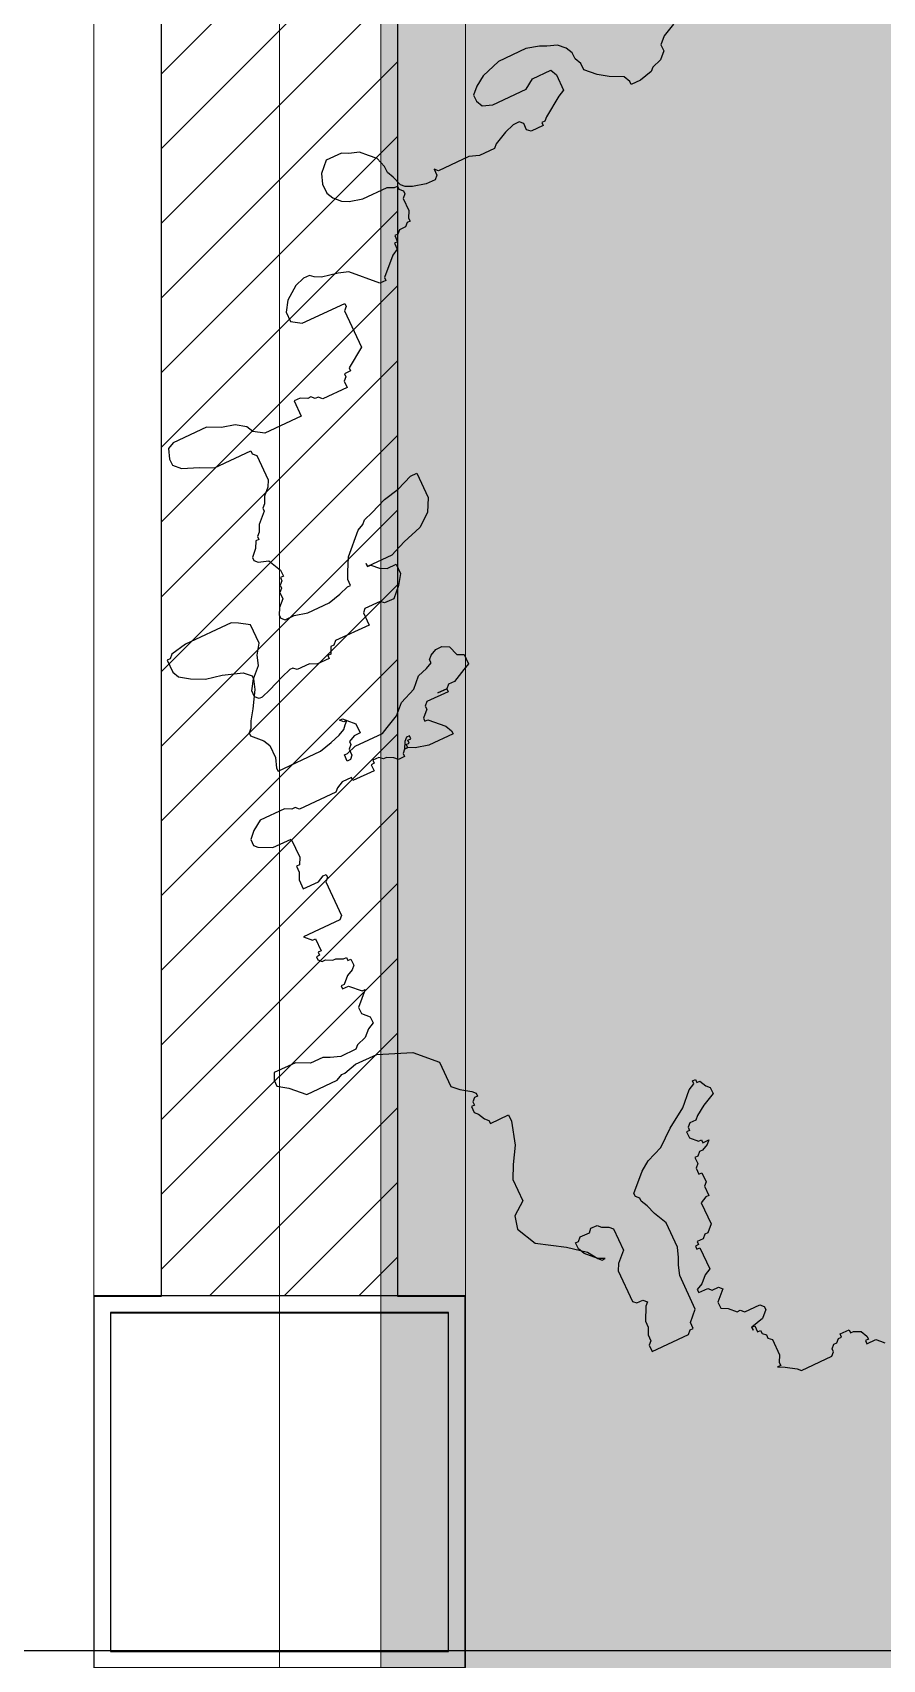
# Model space of a CAD drawing. Header units: millimetres. Extents: x 0 to 71617, y -15450 to 30894.
# Drawn here: x 18360 to 18863, y 23642 to 24604 of the extents above; entities that cross this region are included whole.
import ezdxf
from ezdxf.enums import TextEntityAlignment as Align

# ---------------------------------------------------------------- set-up
doc = ezdxf.new("R2010")
doc.units = ezdxf.units.MM
doc.linetypes.add('HIDDEN', pattern=[0.375, 0.25, -0.125])
for name, color, linetype in [('COL', 5, 'Continuous'), ('DIM', 4, 'Continuous'), ('DIMS-BUBL-005', 5, 'Continuous'), ('DIMS-BUBL-008', 250, 'Continuous'), ('dwgmodels.com', 250, 'Continuous'), ('FENCE', 9, 'Continuous')]:
    doc.layers.add(name, color=color, linetype=linetype)
for name, color, linetype, lineweight in [('DIM2', 4, 'Continuous', 5), ('Hatch', 8, 'Continuous', 5), ('LINE-DETAIL-SAKURA', 2, 'Continuous', 30), ('tree', 251, 'Continuous', 0), ('Wall Brick', 5, 'Continuous', 15)]:
    doc.layers.add(name, color=color, linetype=linetype, lineweight=lineweight)
doc.styles.add('SIMPLEX', font='simplex.shx')

# ---------------------------------------------------------------- blocks, each defined once
blk = doc.blocks.new('BUBBLE-H3')
at = {"layer": 'DIMS-BUBL-008'}
blk.add_line((2.1, 0), (0.7, 0), dxfattribs=at)
at = {"layer": 'DIMS-BUBL-005', "style": 'SIMPLEX'}
blk.add_attdef('-', text='', height=0.38, dxfattribs=at).set_placement((0.02, 0), align=Align.MIDDLE)
blk = doc.blocks.new('GRIDLINE-GF')
at = {"layer": 'DIMS-BUBL-008', "xscale": 1000, "yscale": 1000, "zscale": 1000}
blk.add_blockref('BUBBLE-H3', (-6120.04, 6500), dxfattribs=at)
blk = doc.blocks.new('2D WALL G.F')
at = {"layer": 'Hatch', "color": 3, "linetype": 'HIDDEN', "elevation": 7.93}
blk.add_lwpolyline([(-2000, -10500), (8000, -10500), (8000, 5500), (-2000, 5500)], close=True, dxfattribs=at)
blk = doc.blocks.new('trees top 025')
at = {"layer": 'dwgmodels.com', "color": 0}
for p, q in [((0.329, 1.7789), (0.3456, 1.7872)), ((0.3456, 1.7872), (0.379, 1.7956)), ((0.379, 1.7956), (0.4541, 1.7956)), ((0.4541, 1.7956), (0.5041, 1.7789)), ((0.2789, 1.7372), (0.2873, 1.7539)), ((0.2873, 1.7539), (0.3039, 1.7705)), ((0.3039, 1.7705), (0.329, 1.7789)), ((0.5041, 1.7789), (0.5291, 1.7622)), ((0.5291, 1.7622), (0.5458, 1.7455)), ((0.5458, 1.7455), (0.5458, 1.7289)), ((0.8627, 1.7372), (0.8877, 1.7455)), ((0.8877, 1.7455), (0.9044, 1.7539)), ((0.9044, 1.7539), (0.9461, 1.7539)), ((0.9461, 1.7539), (0.9711, 1.7289)), ((0.2706, 1.7039), (0.2789, 1.7205)), ((0.2706, 1.6872), (0.2706, 1.7039)), ((0.2789, 1.7205), (0.2789, 1.7372)), ((0.3456, 1.7205), (0.3373, 1.7039)), ((0.3373, 1.7039), (0.3373, 1.6622)), ((0.3957, 1.7205), (0.3456, 1.7205)), ((0.4207, 1.7039), (0.3957, 1.7205)), ((0.5124, 1.7039), (0.4207, 1.7039)), ((0.5374, 1.7122), (0.5124, 1.7039)), ((0.5458, 1.7289), (0.5374, 1.7122)), ((0.821, 1.6789), (0.8293, 1.7039)), ((0.8293, 1.7039), (0.846, 1.7205)), ((0.846, 1.7205), (0.8627, 1.7372)), ((0.9711, 1.7289), (0.9794, 1.7039)), ((0.9794, 1.7039), (0.9794, 1.6789)), ((0.0204, 1.6955), (0.0538, 1.6789)), ((0.0538, 1.6789), (0.0704, 1.6622)), ((0.0704, 1.6622), (0.0704, 1.6455)), ((0.2205, 1.6455), (0.2456, 1.6622)), ((0.2456, 1.6622), (0.2706, 1.6872)), ((0.3373, 1.6622), (0.354, 1.6539)), ((0.8126, 1.6455), (0.821, 1.6622)), ((0.821, 1.6622), (0.821, 1.6789)), ((0.9711, 1.6622), (0.9544, 1.6455)), ((0.9794, 1.6789), (0.9711, 1.6622)), ((0.0704, 1.6455), (0.0871, 1.6288)), ((0.0871, 1.6288), (0.1121, 1.6205)), ((0.1121, 1.6205), (0.1205, 1.6122)), ((0.1789, 1.6122), (0.1872, 1.6288)), ((0.1872, 1.6288), (0.2205, 1.6455)), ((0.354, 1.6539), (0.404, 1.6205)), ((0.404, 1.6205), (0.4124, 1.6122)), ((0.4624, 1.6288), (0.4707, 1.6372)), ((0.4624, 1.6122), (0.4624, 1.6288)), ((0.4707, 1.6372), (0.4874, 1.6372)), ((0.4874, 1.6372), (0.5124, 1.6288)), ((0.5124, 1.6288), (0.5458, 1.6122)), ((0.7042, 1.6122), (0.7126, 1.6205)), ((0.7126, 1.6205), (0.7126, 1.6038)), ((0.796, 1.6122), (0.8043, 1.6205)), ((0.8043, 1.6205), (0.8126, 1.6455)), ((0.8126, 1.6205), (0.8126, 1.6122)), ((0.821, 1.6205), (0.8126, 1.6205)), ((0.8377, 1.6288), (0.821, 1.6205)), ((0.9044, 1.6288), (0.8377, 1.6288)), ((0.9377, 1.6372), (0.9044, 1.6288)), ((0.9544, 1.6455), (0.9377, 1.6372)), ((0.1205, 1.6122), (0.1538, 1.6038)), ((0.1538, 1.6038), (0.1789, 1.6038)), ((0.1789, 1.6038), (0.1789, 1.6122)), ((0.4124, 1.6122), (0.4207, 1.6122)), ((0.4207, 1.6122), (0.4207, 1.6038)), ((0.4207, 1.6038), (0.4541, 1.6038)), ((0.4541, 1.6038), (0.4624, 1.6122)), ((0.5458, 1.6122), (0.5541, 1.6038)), ((0.5541, 1.6038), (0.5958, 1.6038)), ((0.5958, 1.6038), (0.6208, 1.6122)), ((0.6208, 1.6122), (0.7042, 1.6122)), ((0.7126, 1.6038), (0.7209, 1.5955)), ((0.7209, 1.5955), (0.7459, 1.5955)), ((0.7459, 1.5955), (0.7793, 1.6038)), ((0.7793, 1.6038), (0.796, 1.6122)), ((0.8126, 1.6122), (0.8043, 1.6038)), ((0.8043, 1.6038), (0.8043, 1.5955)), ((0.8043, 1.5955), (0.8126, 1.5872)), ((0.8126, 1.5872), (0.8126, 1.5538)), ((0.8126, 1.5538), (0.821, 1.5372)), ((0.821, 1.5372), (0.821, 1.5288)), ((0.821, 1.5288), (0.8293, 1.5288)), ((0.8293, 1.5288), (0.8377, 1.5205)), ((0.8377, 1.5205), (0.8543, 1.5205)), ((0.8543, 1.5205), (0.8627, 1.5122)), ((0.8627, 1.5122), (0.871, 1.5122)), ((0.871, 1.5122), (0.871, 1.4955)), ((1.0795, 1.4955), (1.0962, 1.5038)), ((1.0962, 1.5038), (1.1045, 1.5122)), ((1.1045, 1.5122), (1.1212, 1.5122)), ((1.1212, 1.5122), (1.1462, 1.5038)), ((1.1462, 1.5038), (1.1796, 1.4788)), ((0.871, 1.4955), (0.8794, 1.4955)), ((0.8794, 1.4955), (0.8794, 1.4788)), ((0.8794, 1.4788), (0.896, 1.4705)), ((0.896, 1.4705), (0.9377, 1.4288)), ((0.9544, 1.4205), (1.0128, 1.4788)), ((1.0128, 1.4788), (1.0378, 1.4872)), ((1.0378, 1.4872), (1.0795, 1.4955)), ((1.1796, 1.4788), (1.1963, 1.4538)), ((0.9377, 1.4288), (0.9377, 1.4205)), ((0.9377, 1.4205), (0.9544, 1.4205)), ((1.1963, 1.4288), (1.1712, 1.4121)), ((1.1963, 1.4538), (1.1963, 1.4288)), ((1.0545, 1.4121), (1.0545, 1.4038)), ((1.1712, 1.4121), (1.0545, 1.4121)), ((1.0545, 1.4038), (1.0628, 1.3955)), ((1.0628, 1.3955), (1.0628, 1.2954)), ((1.0628, 1.2954), (1.1129, 1.2621)), ((1.1129, 1.2621), (1.1129, 1.2538)), ((1.1129, 1.2538), (1.1295, 1.2538)), ((1.1295, 1.2538), (1.1295, 1.2454)), ((1.4047, 1.2371), (1.4298, 1.2538)), ((1.4298, 1.2538), (1.4631, 1.2621)), ((1.4631, 1.2621), (1.4965, 1.2788)), ((1.4965, 1.2788), (1.5882, 1.2788)), ((1.5882, 1.2788), (1.6049, 1.2704)), ((1.6049, 1.2704), (1.6132, 1.2454)), ((1.1295, 1.2454), (1.1379, 1.2371)), ((1.1379, 1.2371), (1.1379, 1.2204)), ((1.1379, 1.2204), (1.2046, 1.2204)), ((1.2046, 1.2204), (1.2129, 1.2288)), ((1.2129, 1.2288), (1.2213, 1.2288)), ((1.2213, 1.2288), (1.2296, 1.2371)), ((1.2296, 1.2371), (1.2379, 1.2371)), ((1.2379, 1.2371), (1.2546, 1.2454)), ((1.2546, 1.2454), (1.2713, 1.2454)), ((1.2713, 1.2454), (1.2713, 1.2038)), ((1.3714, 1.2038), (1.3964, 1.2204)), ((1.3964, 1.2204), (1.4047, 1.2371)), ((1.6132, 1.2288), (1.5965, 1.2121)), ((1.6132, 1.2454), (1.6132, 1.2288)), ((1.2713, 1.2038), (1.3714, 1.2038)), ((1.4214, 1.1788), (1.4214, 1.1704)), ((1.5215, 1.1788), (1.4214, 1.1788)), ((1.5548, 1.1954), (1.5215, 1.1788)), ((1.5965, 1.2121), (1.5548, 1.1954)), ((1.4214, 1.1704), (1.4131, 1.1621)), ((1.4131, 1.1621), (1.4131, 1.0954)), ((1.4131, 1.0954), (1.4214, 1.0787)), ((1.4214, 1.0787), (1.4381, 1.0621)), ((1.4381, 1.0621), (1.4464, 1.0454)), ((1.4464, 1.0454), (1.4548, 1.0371)), ((1.4548, 1.0371), (1.4548, 1.0287)), ((1.4548, 1.0287), (1.4798, 1.0037)), ((1.4798, 1.0037), (1.4881, 0.987)), ((1.4881, 0.987), (1.4965, 0.9787)), ((1.4965, 0.9787), (1.4965, 0.9704)), ((1.0712, 0.9537), (1.0712, 0.887)), ((1.0878, 0.9537), (1.0712, 0.9537)), ((1.1295, 0.937), (1.0878, 0.9537)), ((1.1712, 0.9287), (1.1295, 0.937)), ((1.4965, 0.9704), (1.5048, 0.9704)), ((1.5048, 0.9704), (1.5131, 0.9537)), ((1.5131, 0.9537), (1.5298, 0.937)), ((1.5298, 0.937), (1.5298, 0.9287)), ((1.2129, 0.912), (1.1712, 0.9287)), ((1.2379, 0.9037), (1.2129, 0.912)), ((1.2463, 0.8954), (1.2379, 0.9037)), ((1.263, 0.887), (1.2463, 0.8954)), ((1.4965, 0.912), (1.4798, 0.8787)), ((1.5215, 0.9204), (1.4965, 0.912)), ((1.5298, 0.9287), (1.5215, 0.9204)), ((1.0712, 0.887), (1.0878, 0.8537)), ((1.0878, 0.8537), (1.1212, 0.8287)), ((1.313, 0.837), (1.263, 0.887)), ((1.4798, 0.8787), (1.4798, 0.862)), ((1.4798, 0.862), (1.4881, 0.862)), ((1.4881, 0.862), (1.4881, 0.8537)), ((1.4881, 0.8537), (1.4965, 0.8453)), ((1.1212, 0.8287), (1.1712, 0.812)), ((1.1712, 0.812), (1.2129, 0.7953)), ((1.3297, 0.8037), (1.313, 0.837)), ((1.4965, 0.8453), (1.4965, 0.837)), ((1.4965, 0.837), (1.5048, 0.8287)), ((1.5048, 0.8287), (1.5048, 0.812)), ((1.5048, 0.812), (1.5215, 0.7953)), ((1.6299, 0.8037), (1.6466, 0.812)), ((1.6466, 0.812), (1.7717, 0.812)), ((1.7717, 0.812), (1.8134, 0.8037)), ((1.2129, 0.7953), (1.2796, 0.7953)), ((1.2129, 0.7703), (1.2129, 0.7453)), ((1.2379, 0.7703), (1.2129, 0.7703)), ((1.2546, 0.7787), (1.2379, 0.7703)), ((1.2713, 0.7953), (1.2546, 0.7787)), ((1.2796, 0.7953), (1.2713, 0.7953)), ((1.2796, 0.8037), (1.2796, 0.7953)), ((1.2796, 0.7953), (1.2796, 0.8037)), ((1.338, 0.787), (1.3297, 0.8037)), ((1.338, 0.7703), (1.338, 0.787)), ((1.3464, 0.7703), (1.338, 0.7703)), ((1.3714, 0.762), (1.3464, 0.7703)), ((1.5215, 0.7953), (1.5298, 0.7787)), ((1.5298, 0.7703), (1.5215, 0.762)), ((1.5298, 0.7787), (1.5298, 0.7703)), ((1.6049, 0.787), (1.6299, 0.8037)), ((1.6049, 0.737), (1.6049, 0.787)), ((1.8134, 0.8037), (1.8217, 0.7953)), ((1.8217, 0.7953), (1.83, 0.7953)), ((1.83, 0.7953), (1.83, 0.762)), ((1.2129, 0.7453), (1.2296, 0.7203)), ((1.4047, 0.7537), (1.3714, 0.762)), ((1.4631, 0.7537), (1.4047, 0.7537)), ((1.4965, 0.762), (1.4631, 0.7537)), ((1.5215, 0.762), (1.4965, 0.762)), ((1.6216, 0.712), (1.6049, 0.737)), ((1.7967, 0.7287), (1.7633, 0.712)), ((1.8217, 0.7453), (1.7967, 0.7287)), ((1.83, 0.762), (1.8217, 0.7453)), ((1.2296, 0.7203), (1.2546, 0.6953)), ((1.2546, 0.6953), (1.2796, 0.6953)), ((1.2796, 0.6953), (1.288, 0.7036)), ((1.288, 0.7036), (1.3297, 0.7036)), ((1.3297, 0.7036), (1.338, 0.6953)), ((1.338, 0.6953), (1.338, 0.662)), ((1.6299, 0.687), (1.6216, 0.712)), ((1.7216, 0.7036), (1.6716, 0.687)), ((1.7633, 0.712), (1.7216, 0.7036)), ((1.338, 0.662), (1.4298, 0.662)), ((1.4298, 0.662), (1.4381, 0.6536)), ((1.4381, 0.6536), (1.4464, 0.6536)), ((1.4464, 0.6536), (1.4548, 0.637)), ((1.6549, 0.662), (1.6299, 0.687)), ((1.6716, 0.687), (1.6549, 0.6703)), ((1.6549, 0.6703), (1.6549, 0.662)), ((1.6549, 0.662), (1.6633, 0.637)), ((1.6716, 0.637), (1.6549, 0.662)), ((1.4548, 0.637), (1.4631, 0.637)), ((1.4631, 0.637), (1.4631, 0.6286)), ((1.4631, 0.6286), (1.4965, 0.6286)), ((1.4965, 0.6286), (1.5131, 0.637)), ((1.5131, 0.637), (1.5465, 0.637)), ((1.5465, 0.637), (1.5548, 0.6453)), ((1.5548, 0.6453), (1.5632, 0.6453)), ((1.5632, 0.6453), (1.5882, 0.637)), ((1.5882, 0.637), (1.6299, 0.6203)), ((1.6299, 0.6203), (1.6549, 0.612)), ((1.6549, 0.612), (1.6633, 0.612)), ((1.6633, 0.637), (1.6883, 0.5953)), ((1.6633, 0.612), (1.6716, 0.6203)), ((1.6716, 0.6203), (1.6716, 0.637)), ((1.6883, 0.5953), (1.705, 0.5703)), ((1.705, 0.5703), (1.7133, 0.5536)), ((1.1796, 0.5286), (1.1712, 0.5036)), ((1.1963, 0.5369), (1.1796, 0.5286)), ((1.2129, 0.5369), (1.1963, 0.5369)), ((1.2296, 0.5286), (1.2129, 0.5369)), ((1.2379, 0.5203), (1.2296, 0.5286)), ((1.7216, 0.5369), (1.6966, 0.5119)), ((1.7133, 0.5536), (1.7216, 0.5453)), ((1.7216, 0.5453), (1.7216, 0.5369)), ((1.1712, 0.5036), (1.1546, 0.4953)), ((1.1546, 0.4953), (1.1546, 0.4703)), ((1.2379, 0.5119), (1.2379, 0.5203)), ((1.2546, 0.5036), (1.2379, 0.5119)), ((1.2796, 0.4953), (1.2546, 0.5036)), ((1.3047, 0.4703), (1.2796, 0.4953)), ((1.6966, 0.5119), (1.6883, 0.4953)), ((1.6883, 0.4953), (1.6883, 0.4619)), ((1.1546, 0.4703), (1.1712, 0.4619)), ((1.1712, 0.4619), (1.2046, 0.4453)), ((1.2046, 0.4453), (1.2213, 0.4453)), ((1.2213, 0.4453), (1.2296, 0.4369)), ((1.3464, 0.4536), (1.3047, 0.4703)), ((1.3714, 0.4286), (1.3464, 0.4536)), ((1.4881, 0.4703), (1.4715, 0.4536)), ((1.4715, 0.4536), (1.4715, 0.4286)), ((1.4965, 0.4786), (1.4881, 0.4703)), ((1.4881, 0.4703), (1.4965, 0.4703)), ((1.4965, 0.4619), (1.4881, 0.4703)), ((1.5048, 0.4786), (1.4965, 0.4786)), ((1.4965, 0.4703), (1.5048, 0.4786)), ((1.5048, 0.4536), (1.4965, 0.4619)), ((1.5215, 0.4453), (1.5048, 0.4536)), ((1.5465, 0.4369), (1.5215, 0.4453)), ((1.6883, 0.4619), (1.6966, 0.4369)), ((1.2296, 0.4369), (1.2296, 0.4286)), ((1.2546, 0.4369), (1.2296, 0.4369)), ((1.2296, 0.4369), (1.2546, 0.4369)), ((1.2296, 0.4286), (1.288, 0.4286)), ((1.288, 0.4286), (1.2963, 0.4203)), ((1.2963, 0.4203), (1.2963, 0.4119)), ((1.2963, 0.4119), (1.313, 0.3952)), ((1.4047, 0.4119), (1.3714, 0.4286)), ((1.4214, 0.4036), (1.4047, 0.4119)), ((1.4715, 0.4286), (1.4881, 0.4286)), ((1.4881, 0.4286), (1.5048, 0.4203)), ((1.5048, 0.4203), (1.5048, 0.4119)), ((1.5048, 0.4119), (1.5131, 0.4036)), ((1.5799, 0.4286), (1.5465, 0.4369)), ((1.6966, 0.4286), (1.5799, 0.4286)), ((1.6966, 0.4369), (1.6966, 0.4286)), ((1.3047, 0.3869), (1.2713, 0.3536)), ((1.313, 0.3869), (1.3047, 0.3869)), ((1.313, 0.3952), (1.313, 0.3869)), ((1.363, 0.3702), (1.3714, 0.3702)), ((1.363, 0.3619), (1.363, 0.3702)), ((1.3714, 0.3702), (1.3797, 0.3619)), ((1.4965, 0.4036), (1.4214, 0.4036)), ((1.5215, 0.3952), (1.4965, 0.4036)), ((1.5131, 0.4036), (1.5131, 0.3869)), ((1.5131, 0.3869), (1.5215, 0.3786)), ((1.5298, 0.3952), (1.5215, 0.3952)), ((1.5215, 0.3786), (1.5298, 0.3786)), ((1.5298, 0.3786), (1.5298, 0.3952)), ((1.2713, 0.3536), (1.263, 0.3369)), ((1.263, 0.3369), (1.263, 0.3286)), ((1.263, 0.3286), (1.3297, 0.3286)), ((1.3297, 0.3286), (1.363, 0.3369)), ((1.3714, 0.3619), (1.363, 0.3619)), ((1.363, 0.3369), (1.3797, 0.3452)), ((1.3714, 0.3536), (1.3714, 0.3619)), ((1.3797, 0.3536), (1.3714, 0.3536)), ((1.3797, 0.3619), (1.3881, 0.3452)), ((1.3797, 0.3452), (1.3797, 0.3536)), ((1.3881, 0.3452), (1.3797, 0.3452)), ((1.3797, 0.3452), (1.3881, 0.3452)), ((1.3881, 0.3452), (1.3964, 0.3369)), ((1.3964, 0.3369), (1.3964, 0.3286)), ((1.3964, 0.3286), (1.4131, 0.3286)), ((1.4131, 0.3286), (1.4214, 0.3369)), ((1.4214, 0.3369), (1.4381, 0.3452)), ((1.4381, 0.3452), (1.4464, 0.3452)), ((1.4464, 0.3452), (1.4548, 0.3536)), ((1.4548, 0.3536), (1.4715, 0.3536)), ((1.4715, 0.3536), (1.4715, 0.3452)), ((1.4715, 0.3452), (1.4798, 0.3452)), ((1.4798, 0.3452), (1.4798, 0.3286)), ((1.4798, 0.3286), (1.5382, 0.3286)), ((1.5382, 0.3369), (1.5632, 0.3369)), ((1.5382, 0.3286), (1.5382, 0.3369)), ((1.5632, 0.3369), (1.5799, 0.3286)), ((1.5799, 0.3286), (1.5882, 0.3202)), ((1.6883, 0.3202), (1.6966, 0.3286)), ((1.6966, 0.3286), (1.705, 0.3286)), ((1.705, 0.3286), (1.7216, 0.3369)), ((1.7216, 0.3369), (1.7883, 0.3369)), ((1.7883, 0.3369), (1.8134, 0.3202)), ((1.5882, 0.3202), (1.6883, 0.3202)), ((1.8134, 0.3202), (1.83, 0.3036)), ((1.83, 0.2869), (1.8217, 0.2786)), ((1.83, 0.3036), (1.83, 0.2869)), ((1.7383, 0.2619), (1.7383, 0.2119)), ((1.7883, 0.2619), (1.7383, 0.2619)), ((1.8217, 0.2786), (1.7883, 0.2619)), ((1.7383, 0.2119), (1.7466, 0.1952)), ((1.7466, 0.1952), (1.755, 0.1952)), ((1.755, 0.1952), (1.755, 0.1785)), ((1.755, 0.1785), (1.7633, 0.1619)), ((1.7633, 0.1619), (1.7633, 0.1369)), ((1.6966, 0.1452), (1.6966, 0.1369)), ((1.705, 0.1452), (1.6966, 0.1452)), ((1.6966, 0.1369), (1.705, 0.1285)), ((1.7216, 0.1369), (1.705, 0.1452)), ((1.705, 0.1285), (1.705, 0.0368)), ((1.7633, 0.1369), (1.7216, 0.1369)), ((1.705, 0.0368), (1.7133, 0.0285)), ((1.7133, 0.0285), (1.8134, 0.0285)), ((1.7883, 0.0118), (1.7883, -0.0215)), ((1.7967, 0.0118), (1.7883, 0.0118)), ((1.8134, 0.0285), (1.7967, 0.0118)), ((1.7883, -0.0215), (1.7967, -0.0215)), ((1.7967, -0.0215), (1.7967, -0.0298)), ((1.7967, -0.0298), (1.805, -0.0298)), ((1.805, -0.0382), (1.7967, -0.0465)), ((1.805, -0.0298), (1.805, -0.0382)), ((1.73, -0.0715), (1.73, -0.0882)), ((1.7383, -0.0715), (1.73, -0.0715)), ((1.7383, -0.0632), (1.7383, -0.0715)), ((1.7466, -0.0632), (1.7383, -0.0632)), ((1.7633, -0.0549), (1.7466, -0.0632)), ((1.7717, -0.0549), (1.7633, -0.0549)), ((1.7883, -0.0465), (1.7717, -0.0549)), ((1.7967, -0.0465), (1.7883, -0.0465)), ((1.73, -0.0882), (1.7383, -0.0965)), ((1.7383, -0.0965), (1.755, -0.1049)), ((1.755, -0.1049), (1.7717, -0.1215)), ((1.73, -0.1549), (1.7633, -0.1882)), ((1.7383, -0.1549), (1.73, -0.1549)), ((1.7633, -0.1299), (1.7383, -0.1549)), ((1.78, -0.1299), (1.7633, -0.1299)), ((1.7717, -0.1215), (1.78, -0.1215)), ((1.78, -0.1215), (1.78, -0.1299)), ((1.7633, -0.1882), (1.7633, -0.2049)), ((1.7633, -0.2049), (1.7466, -0.2216)), ((1.7466, -0.2216), (1.7466, -0.2382)), ((1.7466, -0.2382), (1.7633, -0.2466)), ((1.7633, -0.2466), (1.78, -0.2632)), ((1.78, -0.2632), (1.805, -0.2716)), ((1.805, -0.2716), (1.8134, -0.2799)), ((1.8134, -0.2799), (1.8551, -0.2799)), ((1.8551, -0.2799), (1.8801, -0.2716)), ((1.8801, -0.2716), (1.8968, -0.2632)), ((1.8968, -0.2632), (1.9301, -0.2632)), ((1.9301, -0.2632), (1.9635, -0.2466)), ((1.9635, -0.2466), (2.0218, -0.2466)), ((2.0302, -0.2799), (2.0052, -0.2966)), ((2.0218, -0.2466), (2.0302, -0.2632)), ((2.0302, -0.2632), (2.0302, -0.2799)), ((1.7717, -0.3132), (1.6883, -0.3466)), ((1.83, -0.3132), (1.7717, -0.3132)), ((1.8634, -0.3216), (1.83, -0.3132)), ((1.8717, -0.3216), (1.8634, -0.3216)), ((1.8884, -0.3299), (1.8717, -0.3216)), ((2.0052, -0.2966), (1.9718, -0.3299)), ((1.6883, -0.3466), (1.6382, -0.3966)), ((1.9718, -0.3299), (1.8884, -0.3299)), ((1.6382, -0.3966), (1.6382, -0.4633)), ((1.6216, -0.4799), (1.5965, -0.4966)), ((1.6382, -0.4633), (1.6216, -0.4799)), ((1.5965, -0.4966), (1.5882, -0.5049)), ((1.5882, -0.5049), (1.5882, -0.5133)), ((1.5882, -0.5133), (1.5965, -0.5133)), ((1.5965, -0.5133), (1.6049, -0.5216)), ((1.6049, -0.5216), (1.6049, -0.53)), ((1.6049, -0.555), (1.5965, -0.5716)), ((1.6049, -0.53), (1.6132, -0.53)), ((1.6132, -0.5466), (1.6049, -0.555)), ((1.6132, -0.53), (1.6132, -0.5466)), ((1.5382, -0.5883), (1.5382, -0.605)), ((1.5882, -0.5883), (1.5382, -0.5883)), ((1.5382, -0.605), (1.5548, -0.6633)), ((1.5965, -0.5716), (1.5882, -0.58)), ((1.5882, -0.58), (1.5882, -0.5883)), ((1.5548, -0.6633), (1.5799, -0.705)), ((1.0712, -0.7133), (1.0628, -0.73)), ((1.0795, -0.7133), (1.0712, -0.7133)), ((1.0795, -0.705), (1.0795, -0.7133)), ((1.0878, -0.705), (1.0795, -0.705)), ((1.0878, -0.7133), (1.0878, -0.705)), ((1.1045, -0.7217), (1.0878, -0.7133)), ((1.1379, -0.755), (1.1045, -0.7217)), ((1.5799, -0.705), (1.5965, -0.7383)), ((1.0628, -0.73), (1.0545, -0.7383)), ((1.0545, -0.7383), (1.0545, -0.755)), ((1.0545, -0.755), (1.0878, -0.7717)), ((1.1879, -0.7883), (1.1379, -0.755)), ((1.5965, -0.7383), (1.5965, -0.7967)), ((1.0878, -0.7717), (1.1129, -0.7883)), ((1.1129, -0.7883), (1.1212, -0.7967)), ((1.1212, -0.7967), (1.1379, -0.7967)), ((1.1379, -0.7967), (1.1462, -0.805)), ((1.1462, -0.805), (1.1462, -0.8133)), ((1.2296, -0.8217), (1.1879, -0.7883)), ((1.5965, -0.7967), (1.6299, -0.8217)), ((1.1295, -0.8467), (1.1295, -0.855)), ((1.1379, -0.8467), (1.1295, -0.8467)), ((1.1546, -0.83), (1.1379, -0.8467)), ((1.1462, -0.8133), (1.1546, -0.8133)), ((1.1546, -0.8133), (1.1546, -0.83)), ((1.2713, -0.8384), (1.2296, -0.8217)), ((1.2963, -0.855), (1.2713, -0.8384)), ((1.6299, -0.8217), (1.6382, -0.855)), ((1.1129, -0.855), (1.1212, -0.8634)), ((1.1295, -0.855), (1.1129, -0.855)), ((1.1212, -0.8634), (1.1379, -0.8717)), ((1.1379, -0.8717), (1.1462, -0.8717)), ((1.1462, -0.8717), (1.1546, -0.88)), ((1.1546, -0.88), (1.1629, -0.88)), ((1.1629, -0.88), (1.1629, -0.8967)), ((1.338, -0.8967), (1.2963, -0.855)), ((1.6382, -0.855), (1.6132, -0.905)), ((1.1629, -0.8967), (1.1712, -0.905)), ((1.1629, -0.9217), (1.1629, -0.9467)), ((1.1712, -0.9217), (1.1629, -0.9217)), ((1.1712, -0.905), (1.1712, -0.9217)), ((1.3213, -0.9384), (1.3297, -0.9217)), ((1.3297, -0.9134), (1.338, -0.905)), ((1.3297, -0.9217), (1.3297, -0.9134)), ((1.338, -0.905), (1.338, -0.8967)), ((1.4548, -0.93), (1.4464, -0.9384)), ((1.4715, -0.93), (1.4548, -0.93)), ((1.4798, -0.9384), (1.4715, -0.93)), ((1.6132, -0.905), (1.5465, -0.9467)), ((1.1629, -0.9467), (1.1712, -0.955)), ((1.1712, -0.955), (1.1712, -0.9801)), ((1.2963, -0.9967), (1.313, -0.9634)), ((1.313, -0.9634), (1.3213, -0.9384)), ((1.4298, -0.9467), (1.4214, -0.955)), ((1.4214, -0.955), (1.4214, -1.0134)), ((1.4464, -0.9384), (1.4298, -0.9467)), ((1.5048, -0.9384), (1.4798, -0.9384)), ((1.5131, -0.9467), (1.5048, -0.9384)), ((1.5465, -0.9467), (1.5048, -0.9801)), ((1.5215, -0.9467), (1.5131, -0.9467)), ((1.5131, -0.9801), (1.5215, -0.9634)), ((1.5215, -0.9634), (1.5215, -0.9467)), ((1.1712, -0.9801), (1.1796, -0.9801)), ((1.1796, -0.9801), (1.1963, -0.9884)), ((1.1963, -0.9884), (1.1963, -1.0467)), ((1.2963, -1.0634), (1.2963, -0.9967)), ((1.4715, -1.0134), (1.4881, -1.0051)), ((1.4881, -1.0051), (1.4798, -1.0134)), ((1.4881, -1.0051), (1.5131, -0.9801)), ((1.5048, -0.9801), (1.4881, -1.0051)), ((1.1963, -1.0467), (1.2129, -1.0634)), ((1.4214, -1.0134), (1.4464, -1.0384)), ((1.4464, -1.0384), (1.4548, -1.0551)), ((1.4798, -1.0134), (1.4715, -1.0134)), ((1.2129, -1.0634), (1.2213, -1.0634)), ((1.2213, -1.0634), (1.2296, -1.0717)), ((1.2296, -1.0717), (1.2463, -1.0717)), ((1.2463, -1.0717), (1.2463, -1.0801)), ((1.2463, -1.0801), (1.2546, -1.0801)), ((1.2463, -1.0884), (1.2463, -1.1468)), ((1.2546, -1.0884), (1.2463, -1.0884)), ((1.2546, -1.0801), (1.2546, -1.0884)), ((1.3047, -1.0884), (1.2963, -1.0634)), ((1.313, -1.1051), (1.3047, -1.0884)), ((1.4548, -1.0551), (1.4548, -1.1384)), ((1.3213, -1.1301), (1.313, -1.1051)), ((1.3213, -1.2218), (1.3213, -1.1301)), ((1.2463, -1.1468), (1.263, -1.1551)), ((1.263, -1.1551), (1.2796, -1.1718)), ((1.2796, -1.1718), (1.2963, -1.1801)), ((1.4298, -1.1468), (1.4214, -1.1551)), ((1.4214, -1.1551), (1.4298, -1.1634)), ((1.4464, -1.1468), (1.4298, -1.1468)), ((1.4298, -1.1634), (1.4464, -1.1968)), ((1.4548, -1.1384), (1.4464, -1.1468)), ((1.2463, -1.1968), (1.2379, -1.2051)), ((1.2379, -1.2051), (1.263, -1.2301)), ((1.263, -1.1968), (1.2463, -1.1968)), ((1.2713, -1.1884), (1.263, -1.1968)), ((1.2963, -1.1884), (1.2713, -1.1884)), ((1.2963, -1.1801), (1.2963, -1.1884)), ((1.4464, -1.1968), (1.4464, -1.2134)), ((1.263, -1.2468), (1.2463, -1.2551)), ((1.263, -1.2301), (1.263, -1.2468)), ((1.3464, -1.2468), (1.3213, -1.2218)), ((1.3464, -1.2634), (1.3464, -1.2468)), ((1.4464, -1.2134), (1.4548, -1.2301)), ((1.4548, -1.2301), (1.4548, -1.2468)), ((1.4548, -1.2468), (1.4631, -1.2551)), ((1.1712, -1.2801), (1.1629, -1.2885)), ((1.1629, -1.2885), (1.1629, -1.2968)), ((1.2129, -1.2801), (1.1712, -1.2801)), ((1.2213, -1.2718), (1.2129, -1.2801)), ((1.2296, -1.2718), (1.2213, -1.2718)), ((1.2463, -1.2551), (1.2296, -1.2718)), ((1.3547, -1.2634), (1.3464, -1.2634)), ((1.363, -1.2718), (1.3547, -1.2634)), ((1.4631, -1.2718), (1.363, -1.2718)), ((1.4631, -1.2551), (1.4631, -1.2718)), ((1.1629, -1.2968), (1.1796, -1.3135)), ((1.1796, -1.3135), (1.2129, -1.3218)), ((1.2046, -1.3218), (1.2046, -1.3385)), ((1.2129, -1.3218), (1.2046, -1.3218)), ((1.2129, -1.3301), (1.2129, -1.3218)), ((1.2129, -1.3218), (1.2129, -1.3301)), ((1.1879, -1.3635), (1.1796, -1.3718)), ((1.1796, -1.3718), (1.1796, -1.4135)), ((1.1963, -1.3468), (1.1879, -1.3551)), ((1.1879, -1.3551), (1.1879, -1.3635)), ((1.1963, -1.3385), (1.1963, -1.3468)), ((1.2046, -1.3385), (1.1963, -1.3385)), ((1.1796, -1.4135), (1.1879, -1.4302)), ((0.9711, -1.4468), (0.9628, -1.4635)), ((0.9878, -1.4385), (0.9711, -1.4468)), ((0.9961, -1.4385), (0.9878, -1.4385)), ((0.9961, -1.4302), (0.9961, -1.4385)), ((1.0211, -1.4302), (0.9961, -1.4302)), ((1.0211, -1.4385), (1.0211, -1.4302)), ((1.0295, -1.4385), (1.0211, -1.4385)), ((1.0378, -1.4468), (1.0295, -1.4385)), ((1.0461, -1.4468), (1.0378, -1.4468)), ((1.0545, -1.4552), (1.0461, -1.4468)), ((1.0545, -1.4635), (1.0545, -1.4552)), ((1.1796, -1.4468), (1.1546, -1.4635)), ((1.1963, -1.4385), (1.1796, -1.4468)), ((1.1879, -1.4302), (1.1879, -1.4385)), ((1.1879, -1.4385), (1.1963, -1.4385)), ((0.9377, -1.4885), (0.9294, -1.4968)), ((0.9461, -1.4802), (0.9377, -1.4885)), ((0.9711, -1.4802), (0.9461, -1.4802)), ((0.9628, -1.4635), (0.9628, -1.4718)), ((0.9628, -1.4718), (0.9711, -1.4718)), ((0.9711, -1.4718), (0.9711, -1.4802)), ((1.0628, -1.4718), (1.0545, -1.4635)), ((1.1462, -1.4718), (1.0628, -1.4718)), ((1.1546, -1.4635), (1.1462, -1.4718))]:
    blk.add_line(p, q, dxfattribs=at)
blk = doc.blocks.new('trerwe')
at = {"color": 0, "xscale": 2, "yscale": 2}
blk.add_blockref('trees top 025', (0, 0), dxfattribs=at)
blk = doc.blocks.new('LANDSCAPE SITE')
h = blk.add_hatch()
h.set_pattern_fill('AR-SAND', color=256, scale=5, angle=180, style=0)
h.paths.add_polyline_path([(60, 15839.59), (600, 15839.59), (600, 110), (60, 110)])
at = {"elevation": 0}
blk.add_lwpolyline([(60, 15839.59), (600, 15839.59), (600, 110), (60, 110)], close=True, dxfattribs=at)
at = {"xscale": -119.0039728284955, "yscale": 119.0039728285046, "zscale": 119.003972828398, "rotation": 25.00666245952974}
blk.add_blockref('trerwe', (408.19, 10998.69, 0), dxfattribs=at)
blk = doc.blocks.new('FENCE COLUMN')
at = {"layer": 'COL'}
for points in [[(-110, -110), (110, -110), (110, 110), (-110, 110)], [(-100, -100), (100, -100), (100, 100), (-100, 100)]]:
    blk.add_lwpolyline(points, close=True, dxfattribs=at)
blk = doc.blocks.new('FENCE1')
at = {"layer": 'Hatch'}
h = blk.add_hatch(dxfattribs=at)
h.set_pattern_fill('LINE', color=256, scale=250, angle=45, style=0)
h.set_pattern_definition([(45, (-110, -110), (-22.097087, 22.097087), [])])
h.paths.add_polyline_path([(110, 15959.59), (1890, 15959.59), (1890, 15839.59), (110, 15839.59)])
h.paths.add_polyline_path([(2110, 15840), (5871.87, 15839.59), (5871.87, 15959.59), (2110, 15960)])
h.paths.add_polyline_path([(6091.87, 15959.59), (9890, 15959.59), (9890, 15839.59), (6091.87, 15839.59)])
h.paths.add_polyline_path([(10110, 15959.59), (13890, 15959.59), (13890, 15839.59), (10112, 15839.59)])
h.paths.add_polyline_path([(14110, 15839.59), (17890, 15839.59), (17890, 15959.59), (14110, 15959.59)])
h.paths.add_polyline_path([(18110, 15839.59), (21890, 15839.59), (21890, 15959.59), (18110, 15959.59)])
h.paths.add_polyline_path([(22110, 15959.59), (25890, 15959.59), (25890, 15839.59), (22110, 15839.59)])
h.paths.add_polyline_path([(26110, 15839.59), (29890, 15839.59), (29890, 15959.59), (26110, 15959.59)])
h.paths.add_polyline_path([(30110, 15959.59), (33890, 15959.59), (33890, 15839.59), (30110, 15839.59)])
h.paths.add_polyline_path([(34110, 15959.59), (37890, 15959.59), (37890, 15839.59), (34110, 15839.59)])
h.paths.add_polyline_path([(38110, 15839.59), (41890, 15839.59), (41890, 15959.59), (38110, 15959.59)])
h.paths.add_polyline_path([(42110, 15839.59), (45890, 15839.59), (45890, 15949.59), (42110, 15949.59)])
h.paths.add_polyline_path([(46110, 15839.59), (49890, 15839.59), (49890, 15959.59), (46110, 15959.59)])
h.paths.add_polyline_path([(50110, 15839.59), (51890, 15839.59), (51890, 15959.59), (50110, 15959.59)])
h.paths.add_polyline_path([(51940, 10609.73), (52060, 10609.73), (52060, 15789.59), (51940, 15789.59)])
h.paths.add_polyline_path([(51940, 5509.86), (52060, 5509.86), (52060, 10389.73), (51940, 10389.73)])
h.paths.add_polyline_path([(51940, 110), (52060, 110), (52060, 5289.86), (51940, 5289.86)])
h.paths.add_polyline_path([(-60, 5289.86), (60, 5289.86), (60, 110), (-60, 110)])
h.paths.add_polyline_path([(-60, 10389.73), (60, 10389.73), (60, 5509.86), (-60, 5509.86)])
h.paths.add_polyline_path([(-70, 15789.59), (70, 15789.59), (70, 10609.73), (-70, 10609.73)])
at = {"layer": 'Hatch', "color": 3}
blk.add_lwpolyline([(0, -100), (10000, -100), (10000, 15900), (0, 15900)], close=True, dxfattribs=at)
at = {"layer": 'Hatch', "elevation": -7.93}
for points in [[(-110, 10609.19), (-70, 10609.19), (-70, 15789.05), (-110, 15789.05)], [(70, 15789.05), (110, 15789.05), (110, 10609.19), (70, 10609.19)]]:
    blk.add_lwpolyline(points, close=True, dxfattribs=at)
at = {"layer": 'Wall Brick', "elevation": -7.93}
blk.add_lwpolyline([(-70, 15789.59), (70, 15789.59), (70, 10609.73), (-70, 10609.73)], close=True, dxfattribs=at)
at = {"layer": 'COL'}
blk.add_blockref('FENCE COLUMN', (0, 10499.73, -7.94), dxfattribs=at)

msp = doc.modelspace()

# ---------------------------------------------------------------- linework, layer by layer
at = {"layer": 'DIM', "color": 3, "elevation": -0.01}
msp.add_lwpolyline([(18606.55, 23846.45), (18406.55, 23846.45), (18406.55, 23646.45), (18606.55, 23646.45)], close=True, dxfattribs=at)
at = {"layer": 'FENCE', "ltscale": 0.05}
for points in [[(18616.55, 29206.32), (18616.55, 29256.32), (18396.55, 29256.32), (18396.55, 29036.32), (18436.55, 29036.32), (18436.55, 23856.45), (18396.55, 23856.45), (18396.55, 23636.45), (18446.55, 23636.45), (18446.55, 18756.59)], [(18566.54, 18756.59), (18566.54, 23636.45), (18616.54, 23636.45), (18616.54, 23856.45), (18576.54, 23856.45), (18576.54, 29036.32), (18616.55, 29036.32), (18616.55, 29086.32)]]:
    msp.add_lwpolyline(points, dxfattribs=at)

# ---------------------------------------------------------------- block references
at = {"layer": 'DIM2'}
msp.add_blockref('GRIDLINE-GF', (23206.55, 17146.73, 0), dxfattribs=at)
at = {"layer": 'LINE-DETAIL-SAKURA'}
msp.add_blockref('FENCE1', (18506.55, 13247.14, 15.85), dxfattribs=at)
at = {"layer": 'tree'}
msp.add_blockref('LANDSCAPE SITE', (18506.55, 13246.73), dxfattribs=at)
at = {"layer": 'Wall Brick', "color": 1}
msp.add_blockref('2D WALL G.F', (20506.55, 23646.73, 0), dxfattribs=at)

doc.saveas('drawing.dxf')
